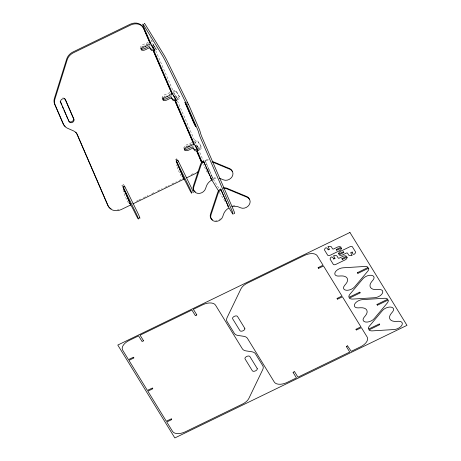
<?xml version="1.0" encoding="UTF-8"?>
<svg xmlns="http://www.w3.org/2000/svg" width="461" height="461" viewBox="0 0 461 461"><rect width="100%" height="100%" fill="white"/><g stroke="black" fill="none" stroke-linecap="round" stroke-linejoin="round"><path stroke-width="0.35" stroke-dasharray="2.31 1.73" d="M175.474 96.072C177.053 95.75 175.998 99.322 175.145 96.274M141.665 47.183L145.232 45.195M163.373 97.346L163.747 97.017M185.08 147.508L185.455 147.18M157.143 48.82L156.146 49.563L153.962 45.772L154.631 47.085L154.216 47.27M156.175 47.904L155.593 48.29L152.51 43.271L149.981 37.427M164.162 96.729L164.589 96.493M185.869 146.892L193.343 143.238M148.206 42.216C146.056 44.112 140.732 44.129 140.34 47.742M146.408 44.625L148.759 43.484M141.567 47.235L142.155 46.947M142.749 46.659L143.342 46.371M143.936 46.083L144.529 45.795M146.321 44.924L146.926 44.631M147.532 44.337L148.137 44.049M149.168 46.1L150.372 45.512M169.913 92.373C167.764 94.275 162.439 94.292 162.047 97.905M169.291 94.217L170.461 93.646M162.088 97.968L162.681 97.68M163.269 97.392L163.862 97.11M164.456 96.822L165.05 96.533M165.643 96.245L166.237 95.957M169.239 94.499L169.844 94.205M173.221 93.911L174.218 93.427L177.854 99.726L179.196 98.608L179.692 97.225L176.004 90.765A2.155 1.181 -23.4 0 0 173.434 90.667M170.875 96.263L172.08 95.675M177.301 98.452L178.914 96.954L179.035 95.698M191.62 142.535C189.471 144.437 184.146 144.454 183.755 148.067M193.966 141.4L195.141 140.83A2.155 1.181 -23.4 0 1 197.7 140.905C198.916 143.29 203.871 147.831 199.561 149.888L196.472 144.863L197.878 148.108M194.519 142.668L195.695 142.103A2.155 1.181 -23.4 0 1 198.253 142.178L201.296 147.134M183.795 148.131L184.388 147.843M184.976 147.555L185.57 147.266M186.163 146.984L186.757 146.696M187.35 146.408L187.938 146.12M188.532 145.832L189.137 145.543M189.736 145.25L190.341 144.956M190.946 144.662L191.551 144.368M192.156 144.074L192.756 143.786M192.583 146.425L193.787 145.837M197.078 146.321C197.642 145.543 198.495 147.664 197.625 147.595M121.963 185.455L123.45 184.734M175.255 159.604L176.747 158.884M177.41 100.815L195.925 143.59L199.008 148.615L200.621 147.117L200.742 145.86M136.323 201.221L138.265 200.281M138.911 199.965L140.853 199.025M143.446 197.763L147.975 195.568M151.859 193.683L155.098 192.11M157.691 190.854L162.22 188.653M164.813 187.397L169.343 185.201M171.936 183.939L176.471 181.743M179.058 180.487L182.297 178.914M191.131 174.633L194.755 172.875M209.208 170.328L208.902 169.343L208.614 169.515M153.646 45.489L153.058 44.538L154.118 46.987M176.557 92.039L179.588 96.971M177.854 99.726L174.765 94.701L175.56 96.533M208.522 159.927A6.466 5.388 -31.6 0 0 204.938 160.238L212.798 178.067M210.861 175.255L211.639 176.523M212.031 177.157L212.809 178.424L204.938 160.238M213.287 179.202L218.854 188.267M219.453 192.393L225.366 202.022M155.593 48.29L156.146 49.563M199.008 148.615L199.561 149.888M153.778 45.944L154.326 47.218M155.703 50.652L174.218 93.427M198.161 148.759L203.215 160.445M176.592 164.819L176.851 165.787M177.11 166.761L177.37 167.729A6.466 0.426 64.1 0 0 179.6 172.984A6.466 0.426 64.1 0 0 182.521 178.476M123.035 189.696L124.072 193.58A6.466 0.426 64.1 0 0 126.302 198.835A6.466 0.426 64.1 0 0 129.23 204.327M173.987 91.941A2.155 1.181 -23.4 0 1 176.546 92.016M151.727 40.505A2.155 1.181 -23.4 0 1 152.09 40.349M152.28 41.778A2.155 1.181 -23.4 0 1 152.643 41.623M121.998 185.812A6.466 0.426 64.1 0 1 122.165 185.593M123.49 185.091A6.466 0.426 64.1 0 1 123.917 185.23M118.811 209.49A10.776 8.978 -31.6 0 1 117.503 209.778M62.719 97.951A2.691 2.242 -31.6 0 1 63.491 97.957M176.788 159.241A6.466 0.426 64.1 0 1 177.214 159.379L175.722 160.1A6.466 0.426 64.1 0 0 175.295 159.961M213.161 178.321A10.776 8.978 -31.6 0 1 216.682 177.566M213.639 179.099A10.776 8.978 -31.6 0 1 215.967 178.482M205.422 161.022A6.466 5.388 -31.6 0 1 209 160.71M207.341 172.581A10.776 0.709 64.1 0 1 203.226 164.468M232.667 205.669A10.776 8.978 -31.6 0 1 236.17 205.652M220.312 218.704A6.466 5.388 -31.6 0 1 219.246 219.499M216.831 220.479A6.466 5.388 -31.6 0 1 215.633 220.623"/><path stroke-width="0.69" d="M174.448 97.329L174.863 97.865M179.675 169.06L180.153 170.04L180.43 169.832M133.483 357.31L133.828 357.863M133.863 357.949L128.936 360.375L147.382 390.404L152.366 388.041M152.401 388.133L152.752 388.669M152.787 388.761L147.86 391.187L166.306 421.216L171.29 418.853M171.331 418.934L171.676 419.481M171.699 419.596L166.784 421.999L172.662 431.565A10.776 5.912 -23.4 0 0 185.351 431.79L242.417 404.113A10.776 5.912 -23.4 0 0 248.911 398.327L262.701 369.682A10.776 5.912 -23.4 0 0 262.764 365.694L255.486 353.852A10.776 5.912 -23.4 0 0 251.683 351.743L246.151 350.913A10.776 5.912 -23.4 0 1 242.348 348.81L215.535 305.153A10.776 5.912 -23.4 0 0 203.053 304.623L193.384 309.314L196.812 314.898L196.57 315.07M318.113 267.657L323.046 265.219L317.168 255.648A10.776 5.912 -23.4 0 0 304.479 255.423L247.413 283.106A10.776 5.912 -23.4 0 0 240.919 288.886L227.129 317.537A10.776 5.912 -23.4 0 0 227.066 321.519L234.344 333.366A10.776 5.912 -23.4 0 0 238.147 335.47L243.679 336.3A10.776 5.912 -23.4 0 1 247.482 338.409L274.295 382.065A10.776 5.912 -23.4 0 0 286.777 382.595L296.446 377.905L293.017 372.321M318.499 268.285L318.165 267.737M328.157 249.856C327.425 248.024 325.483 246.347 324.481 249.649A2.812 1.544 -23.4 0 0 324.607 250.196L327.65 255.152A2.155 1.181 -23.4 0 0 330.209 255.233L339.601 250.675A2.812 1.544 -23.4 0 0 340.449 250.15L341.584 248.514A4.161 2.282 -23.4 0 0 341.595 247.995L336.674 250.254M336.236 249.539L341.077 247.148L339.89 246.658L338.368 246.773A2.812 1.544 -23.4 0 0 337.423 247.119L333.845 248.865A1.078 0.594 -23.4 0 1 332.56 248.836L331.378 246.912A2.812 1.544 -23.4 0 0 330.923 246.526L328.791 246.433A4.161 2.282 -23.4 0 0 327.955 246.664L329.361 249.211L329.119 249.384M336.622 250.167L336.276 249.62M333.77 259.042C333.038 257.163 331.113 255.527 330.111 258.811A2.812 1.544 -23.4 0 0 330.232 259.359L333.28 264.32A2.155 1.181 -23.4 0 0 335.833 264.395L345.231 259.837A2.812 1.544 -23.4 0 0 346.073 259.318L347.208 257.676A4.161 2.282 -23.4 0 0 347.225 257.157L342.316 259.416M334.986 258.437L333.787 258.955M343.445 251.85L343.797 252.386M343.831 252.478L338.996 254.858L340.189 255.348L341.705 255.233A2.812 1.544 -23.4 0 0 342.656 254.887L346.234 253.141A1.078 0.594 -23.4 0 1 347.513 253.17L348.7 255.094A2.812 1.544 -23.4 0 0 349.156 255.48L351.282 255.573A4.161 2.282 -23.4 0 0 352.118 255.342L350.717 252.795M341.866 258.702L346.707 256.31L345.514 255.82L343.998 255.936A2.812 1.544 -23.4 0 0 343.047 256.281L339.475 258.033A1.078 0.594 -23.4 0 1 338.19 257.999L337.003 256.074A2.812 1.544 -23.4 0 0 336.547 255.688L334.421 255.596A4.161 2.282 -23.4 0 0 333.585 255.826L334.986 258.373M342.252 259.33L341.929 258.788M337.037 298.463L341.97 296.031L323.524 265.997L318.551 268.365M337.423 299.097L337.112 298.549M357.425 272.676L368.172 267.42A6.466 3.55 -23.4 0 0 364.743 266.47L342.967 267.806A6.466 3.55 -23.4 0 0 335.153 272.29A6.466 3.55 -23.4 0 0 338.795 276.07L340.927 275.943A10.776 5.912 -23.4 0 1 345.848 283.953L344.574 285.474A6.466 3.55 -23.4 0 0 346.176 290.246A6.466 3.55 -23.4 0 0 354.653 286.828L367.699 271.275A6.466 3.55 -23.4 0 0 368.656 268.198L357.874 273.39M357.811 273.304L357.488 272.762M359.782 292.239L360.133 292.775M360.156 292.891L349.426 298.117A6.466 3.55 -23.4 0 0 352.855 299.068L374.632 297.725A6.466 3.55 -23.4 0 0 382.446 293.242A6.466 3.55 -23.4 0 0 378.804 289.462L376.672 289.594A10.776 5.912 -23.4 0 1 371.75 281.579L373.03 280.058A6.466 3.55 -23.4 0 0 371.422 275.292A6.466 3.55 -23.4 0 0 362.951 278.703L349.905 294.256A6.466 3.55 -23.4 0 0 348.948 297.333L359.747 292.147M347.508 345.831L351.236 351.334L360.905 346.643A10.776 5.912 -23.4 0 0 367.25 337.193L361.372 327.621L356.411 329.99M355.961 329.275L360.888 326.837L342.448 296.809L337.475 299.177M356.347 329.903L356.007 329.361M376.96 304.485L387.707 299.224A6.466 3.55 -23.4 0 0 384.278 298.279L362.502 299.615A6.466 3.55 -23.4 0 0 354.688 304.099A6.466 3.55 -23.4 0 0 358.33 307.879L360.462 307.746A10.776 5.912 -23.4 0 1 365.383 315.762L364.109 317.283A6.466 3.55 -23.4 0 0 365.717 322.049A6.466 3.55 -23.4 0 0 374.188 318.637L387.234 303.084A6.466 3.55 -23.4 0 0 388.191 300.007L377.398 305.194M377.346 305.113L377.012 304.565M379.305 324.066L379.668 324.584M379.703 324.677L368.961 329.92A6.466 3.55 -23.4 0 0 372.39 330.871L394.167 329.534A6.466 3.55 -23.4 0 0 401.98 325.051A6.466 3.55 -23.4 0 0 398.339 321.271L396.206 321.403A10.776 5.912 -23.4 0 1 391.285 313.388L392.565 311.867A6.466 3.55 -23.4 0 0 390.957 307.095A6.466 3.55 -23.4 0 0 382.486 310.512L369.44 326.065A6.466 3.55 -23.4 0 0 368.483 329.142L379.282 323.956M126.383 194.911L126.856 195.89M208.136 170.835L207.496 170.126M142.005 49.575L141.412 49.863L140.859 48.589L150.43 43.951L143.688 28.369A10.776 8.978 -31.6 0 0 130.555 25.061L73.489 52.738A10.776 8.978 -31.6 0 0 67.179 59.797L54.917 99.075A10.776 8.978 -31.6 0 0 55.13 104.97L63.474 124.251A10.776 8.978 -31.6 0 0 67.554 128.273L73.334 130.803A10.776 8.978 -31.6 0 1 77.413 134.825L108.168 205.894A10.776 8.978 -31.6 0 0 121.105 209.611L130.774 204.92L122.908 186.734L124.395 186.014A6.466 0.426 64.1 0 1 126.441 189.897L137.245 211.881A6.466 0.426 64.1 0 1 139.66 217.304A6.466 0.426 64.1 0 1 139.378 217.713M141.452 49.926C143.872 51.355 146.512 48.929 148.644 48.14A1.078 0.594 -23.4 0 1 149.923 48.175L151.565 50.485L154.654 50.284L154.107 49.016L151.012 49.212L149.376 46.901A1.078 0.594 -23.4 0 0 148.09 46.866C145.964 47.662 143.325 50.082 140.899 48.653M153.622 51.332L172.137 94.113L162.566 98.752L163.119 100.025L163.713 99.737M163.159 100.089C165.58 101.518 168.219 99.092 170.351 98.302A1.078 0.594 -23.4 0 1 171.63 98.337L173.273 100.648L176.361 100.446L175.814 99.173L172.719 99.374L171.083 97.064A1.078 0.594 -23.4 0 0 169.798 97.029C167.671 97.818 165.032 100.244 162.606 98.815M175.33 101.495L193.839 144.27L184.273 148.915L184.826 150.182M184.867 150.251C187.287 151.681 189.926 149.255 192.058 148.465A1.078 0.594 -23.4 0 1 193.338 148.5L194.98 150.81L198.069 150.609L197.521 149.335L194.427 149.537L192.79 147.226A1.078 0.594 -23.4 0 0 191.505 147.192C189.379 147.981 186.74 150.407 184.314 148.978M132.918 203.889L184.072 179.07L176.2 160.883L177.692 160.163A6.466 0.426 64.1 0 1 179.738 164.047L190.543 186.031A6.466 0.426 64.1 0 1 192.963 192.283M186.774 177.762L195.234 173.659A10.776 8.978 -31.6 0 0 198.374 171.371M328.157 249.793L329.068 249.349M143.227 340.892L142.074 341.503L138.594 335.885L128.924 340.575A10.776 5.912 -23.4 0 0 122.58 350.026L128.458 359.597L133.442 357.229M196.524 315.036L195.372 315.652L191.891 310.034L140.086 335.164L143.515 340.748L143.279 340.921M351.005 252.657L352.169 252.046M293.305 372.177L294.216 371.739M346.603 346.326L347.513 345.883M196.144 146.684L196.559 148.131M174.5 96.516L174.431 97.035M225.152 198.881L224.576 198.011L225.054 199.164M152.816 46.354L153.098 47.702M343.41 251.758L338.478 254.011A4.161 2.282 -23.4 0 1 338.495 253.492L339.63 251.856A2.812 1.544 -23.4 0 1 340.472 251.331L349.87 246.773A2.155 1.181 -23.4 0 1 352.423 246.854L355.471 251.81A2.812 1.544 -23.4 0 1 355.592 252.357C354.907 254.46 352.884 255.751 352.204 252.075M212.083 161.287L229.566 168.559A6.466 5.388 -31.6 0 1 232.327 171.648M212.561 162.07L230.045 169.337A6.466 5.388 -31.6 0 1 232.039 176.794A6.466 5.388 -31.6 0 1 223.516 179.871L221.562 179.058A10.776 8.978 -31.6 0 0 219.476 178.465M346.315 346.465L349.743 352.054L297.939 377.184L294.504 371.595M154.107 49.016L151.018 43.991L144.276 28.409A10.776 0.709 64.1 0 1 143.93 25.488L162.33 55.435A10.776 0.709 64.1 0 1 166.254 62.8L185.967 103.039A10.776 0.709 64.1 0 1 188.733 109.009L197.078 128.296A10.776 0.709 64.1 0 1 198.605 132.238L199.261 134.612A10.776 0.709 64.1 0 0 200.783 138.559L231.537 209.628A10.776 0.709 64.1 0 1 232.096 212.976L228.979 207.899L220.629 188.929A6.466 5.388 -31.6 0 0 217.604 192.663L210.498 214.106A6.466 5.388 -31.6 0 0 212.486 219.874M152.153 46.215L151.571 45.264L152.101 46.486M152.349 46.532L153.127 47.8M153.317 48.111L154.654 50.284M150.43 43.951L143.204 27.591A10.776 8.978 -31.6 0 0 130.077 24.277L73.005 51.955A10.776 8.978 -31.6 0 0 66.701 59.014L54.438 98.291A10.776 8.978 -31.6 0 0 54.652 104.186L62.996 123.473A10.776 8.978 -31.6 0 0 65.168 126.337M145.434 46.019L145.832 46.832M175.814 99.173L172.725 94.153L153.686 50.151M173.278 95.427L174.252 97.012M175.024 98.274L175.601 99.201M175.791 99.513L176.361 100.446M172.137 94.113L169.008 87.215M167.101 96.119L167.21 96.649M197.521 149.335L194.433 144.316L175.393 100.314M194.986 145.59L195.372 146.223M195.764 146.857L195.96 147.174M196.15 147.491L196.922 148.742M197.112 149.053L198.069 150.609M193.839 144.27L174.852 100.711M195.308 191.903A6.466 5.388 -31.6 0 1 193.32 186.135L200.426 164.692A6.466 5.388 -31.6 0 1 203.451 160.958L211.801 179.928L218.756 191.257M210.931 178.511L211.322 179.15L210.337 176.874M227.457 205.422L228.155 206.557M188.849 146.344L188.929 146.829M183.593 178.286L184.072 179.07M130.774 204.92L129.806 203.001M186.907 102.284L187.097 102.63M187.806 104.013L188.036 104.503M221.119 190.065L224.069 196.887M225.55 200.299L228.011 205.986M203.451 160.958L205.416 165.511M205.911 166.646L209.841 175.739M174.477 97.133L174.846 97.951M197.515 151.427L201.728 161.166A10.776 0.709 64.1 0 0 202.177 162.191M196.922 151.387L201.134 161.125A10.776 8.978 -31.6 0 1 201.555 162.67M153.409 51.159L158.169 62.16M158.434 62.771L168.743 86.605M196.72 151.254L197.285 152.551M197.562 153.202L198.685 155.801M198.968 156.446L200.656 160.342A10.776 8.978 -31.6 0 1 200.967 161.362M177.692 160.163L178.182 161.298M176.211 161.241L183.098 177.151M124.395 186.014L124.885 187.149M123.41 188.226L126.36 195.049M126.856 196.184L129.311 201.866M61.809 105.091L60.247 101.472A2.691 2.242 -31.6 0 1 60.172 101.282M62.333 106.295L63.376 108.704M63.895 109.908L65.981 114.731M66.505 115.936L67.548 118.344M68.067 119.555L68.591 120.759A2.691 2.242 -31.6 0 0 71.899 121.652A2.691 2.242 -31.6 0 0 73.426 118.414L65.082 99.127A2.691 2.242 -31.6 0 0 64.989 98.948M122.908 186.734A6.466 0.426 64.1 0 1 124.954 190.618L135.753 212.602A6.466 0.426 64.1 0 1 138.438 219.027A6.466 0.426 64.1 0 1 135.436 213.881L134.382 211.732A10.776 0.709 64.1 0 0 129.702 203.313M76.618 133.402A10.776 8.978 -31.6 0 1 76.929 134.042L107.684 205.11A10.776 8.978 -31.6 0 0 111.107 208.81M75.8 132.209A10.776 8.978 -31.6 0 1 76.238 132.785M64.58 98.452A2.691 2.242 -31.6 0 1 64.742 98.608M183.23 177.762A10.776 0.709 64.1 0 1 187.673 185.881L188.733 188.03A6.466 0.426 64.1 0 0 191.736 193.176A6.466 0.426 64.1 0 0 189.05 186.751L178.251 164.767A6.466 0.426 64.1 0 0 176.2 160.883M203.929 161.742A6.466 5.388 -31.6 0 0 200.904 165.476L193.799 186.918A6.466 5.388 -31.6 0 0 197.827 193.384A6.466 5.388 -31.6 0 0 205.594 188.561L206.292 186.463A10.776 8.978 -31.6 0 1 212.544 179.571M144.258 23.551A10.776 0.709 64.1 0 1 145.422 24.761L163.816 54.709A10.776 0.709 64.1 0 1 167.741 62.079L187.454 102.313A10.776 0.709 64.1 0 1 190.226 108.289L198.57 127.57A10.776 0.709 64.1 0 1 200.091 131.518L200.754 133.892A10.776 0.709 64.1 0 0 202.275 137.833L233.03 208.908A10.776 0.709 64.1 0 1 234.424 213.426M221.107 189.713A6.466 5.388 -31.6 0 0 218.082 193.447L210.977 214.889A6.466 5.388 -31.6 0 0 215.005 221.349A6.466 5.388 -31.6 0 0 222.772 216.532L223.47 214.434A10.776 8.978 -31.6 0 1 228.673 208.113M223.787 188.67A6.466 5.388 -31.6 0 1 227.244 188.998L247.223 197.308A6.466 5.388 -31.6 0 1 249.217 204.759A6.466 5.388 -31.6 0 1 240.694 207.842L238.74 207.029A10.776 8.978 -31.6 0 0 231.969 206.701M223.308 187.892A6.466 5.388 -31.6 0 1 226.766 188.221L246.744 196.524A6.466 5.388 -31.6 0 1 249.505 199.613M184.976 102.382L193.799 123.012L195.671 126.51L184.999 102.388M349.934 232.465L117.786 345.058L174.84 437.95L406.982 325.357L349.934 232.465M244.774 328.307L237.496 316.459A2.691 1.481 -23.4 0 0 234.297 316.367A2.691 1.481 -23.4 0 0 232.661 318.805L239.933 330.652A2.691 1.481 -23.4 0 0 243.131 330.744A2.691 1.481 -23.4 0 0 244.774 328.307M257.169 368.408L249.891 356.566A2.691 1.481 -23.4 0 0 246.693 356.468A2.691 1.481 -23.4 0 0 245.056 358.912L252.328 370.753A2.691 1.481 -23.4 0 0 255.527 370.851A2.691 1.481 -23.4 0 0 257.169 368.408M73.904 119.192L65.56 99.91A2.691 2.242 -31.6 0 0 62.247 99.017A2.691 2.242 -31.6 0 0 60.725 102.256L69.069 121.537A2.691 2.242 -31.6 0 0 72.383 122.43A2.691 2.242 -31.6 0 0 73.904 119.192"/></g></svg>
